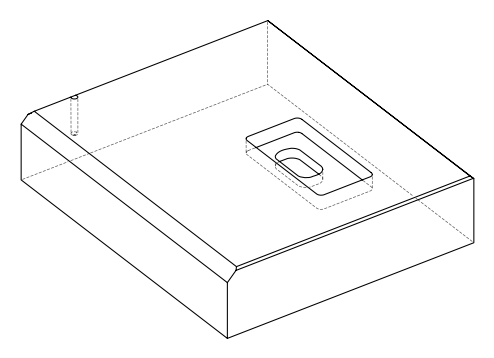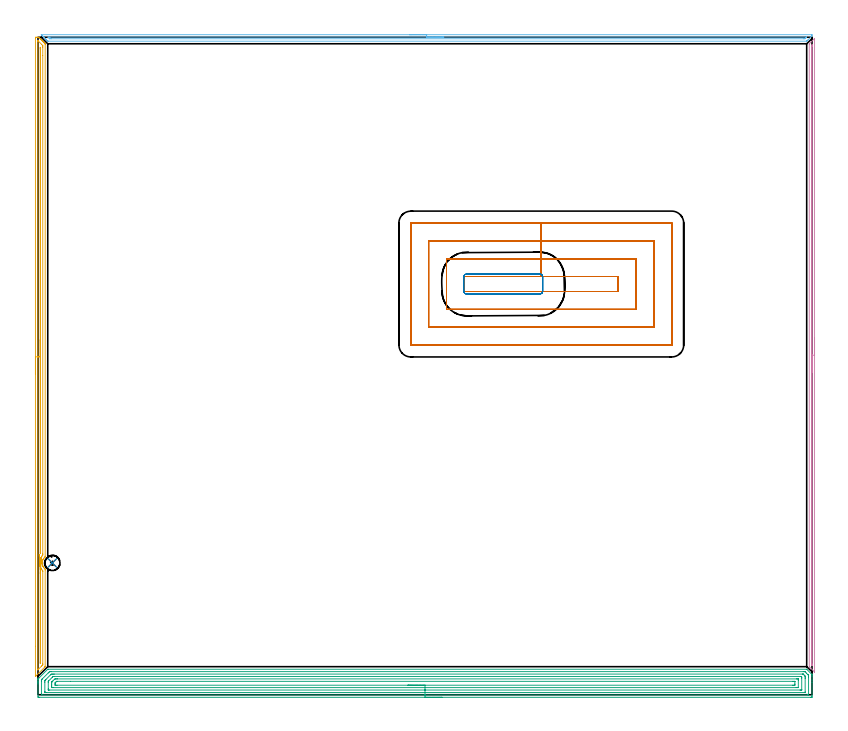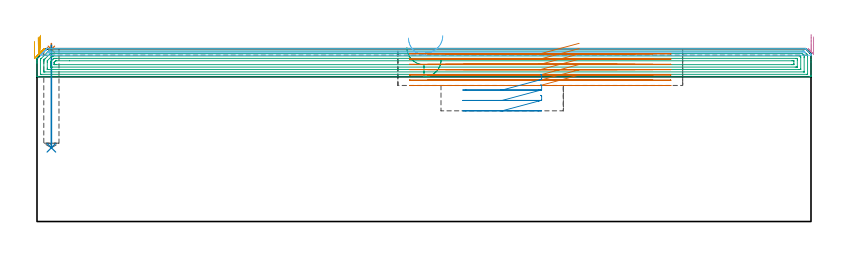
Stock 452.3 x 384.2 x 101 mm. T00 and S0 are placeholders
(PLAN: 8 operations, 4 tool changes, 64.9 min)
(1 SPOT_DRILL | STEP1POCKET | NXT0321_9005460120000 | 0.03 min | 2 mm3)
(2 DRILL_BLIND_HOLE_INTO_CENTER | STEP1POCKET | UGT0301_205 | 0.24 min | 3464 mm3)
(3 AREA_MILL | FG_CHAMFER_SURFACE | UGT0205_001 | 21.96 min | 60825 mm3)
(4 AREA_MILL_1 | FG_CHAMFER_SURFACE_1 | UGT0205_001 | 6.01 min | 1786 mm3)
(5 AREA_MILL_2 | FG_CHAMFER_SURFACE_2 | UGT0205_001 | 9.07 min | 5992 mm3)
(6 AREA_MILL_3 | FG_CHAMFER_SURFACE_3 | UGT0205_001 | 7.31 min | 3214 mm3)
(7 MILL_RECTANGULAR_POCKET | POCKET_RECTANGULAR_STRAIGHT | UGT0201_131 | Follow Part, ap 3.475, ae 75% | 19.2 min | 303977 mm3)
(8 MILL_RECTANGULAR_POCKET_1 | POCKET_RECTANGULAR_STRAIGHT_1 | UGT0201_109 | Follow Part, ap 6.35, ae 75% | 1.12 min | 36699 mm3)
(TOOL NXT0321_9005460120000 | NC Spot Drill, 142deg, 12mm, Carbide, Uncoated | D12 PA142 FL30 Z2)
(TOOL UGT0301_205 | Twist Drill 8.9 mm | D8.9 PA118 FL78 Z2)
(TOOL UGT0205_001 | Chamfer Mill 20 x 3 x 45 deg. | D20 FL50 Z2)
(TOOL UGT0201_131 | Carbide End Mill 13.9 | D13.9 FL30 Z4)
(TOOL UGT0201_109 | End Mill 25.4 mm | D25.4 FL25 Z2)
(OP 1 SPOT_DRILL)
G17 G21 G94 G90
T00 M6
G54
G17 G0 G90 X8.4 Y77. S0 M3
G43 Z111. H0
G94 G81 G98 Z100.617 F250. R104.
G80
M5
M2
(OP 2 DRILL_BLIND_HOLE_INTO_CENTER)
G17 G21 G94 G90
T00 M6
G54
G17 G0 G90 X8.4 Y77. S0 M3
G43 Z111. H0
G94 G81 G98 Z43.1 F250. R103.
G80
M5
M2
(OP 3 AREA_MILL)
G17 G21 G94 G90
T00 M6
G54
G17 G0 G90 X236.15 Y-1.5 S1061 M3
G43 Z111. H0
Z94.6
G94 G1 X236.112 Z93.728 F250.
X235.998 Z92.863
X235.809 Z92.012
X235.547 Z91.18
X235.213 Z90.374
X234.81 Z89.6
X234.342 Z88.864
X233.81 Z88.172
X233.221 Z87.529
X232.578 Z86.94
X231.886 Z86.408
X231.15 Z85.94
X230.376 Z85.537
X229.57 Z85.203
X228.738 Z84.941
X227.886 Z84.752
X227.022 Z84.638
X226.15 Z84.6
X0.616
X0.331 Y-1.497 Z84.602
X0.01 Y-1.492 Z84.606
X0. Y-1.166 Z84.931
Y6.254 Z92.348
Y6.808 Z92.905
Y7.146 Z93.242
Y7.701 Z93.797
Y8.039 Z94.134
Y9.14 Z95.239
X0.001 Y9.155 Z95.254
X0.004 Y9.193 Z95.29
X0.021 Y9.221 Z95.319
X0.177 Y9.378 Z95.475
X0.318 Y9.519 Z95.617
X0.598 Y9.798 Z95.898
X5.573 Y14.773 Z100.872
X5.694 Y14.894 Z100.992
X5.975 Y14.9 Z101.
X449.004
X449.194 Y14.899 Z100.985
X449.315 Y14.786 Z100.884
X452.193 Y11.908 Z98.006
X452.279 Y11.819 Z97.917
X452.299 Y11.791 Z97.888
X452.3 Y11.611 Z97.709
Y11.549 Z97.648
Y10.718 Z96.812
Y8.594 Z94.691
Y7.146 Z93.242
Y-0.612 Z85.485
X452.299 Y-0.889 Z85.208
X452.294 Y-1.493 Z84.605
X452.29 Y-1.495 Z84.602
X451.684 Y-1.5 Z84.6
X226.15
Y-0.086 Z86.014
X2.402
X2.022 Y-0.079 Z86.021
X2.01 Y-0.052 Z86.048
X2.008 Y0.004 Z86.104
X2.001 Y0.405 Z86.505
X2. Y8.039 Z94.139
X2.002 Y8.44 Z94.54
X2.008 Y8.686 Z94.786
X2.01 Y8.746 Z94.846
X2.054 Y8.794 Z94.894
X2.184 Y8.932 Z95.032
X2.292 Y9.042 Z95.142
X2.402 Y9.153 Z95.253
X5.975 Y12.726 Z98.826
X6.311 Y13.06 Z99.16
X6.653 Y13.396 Z99.496
X6.727 Y13.465 Z99.565
X6.753 Y13.479 Z99.579
X6.783 Y13.482 Z99.582
X6.868 Y13.484 Z99.584
X7.672 Y13.486 Z99.586
X447.218 Y13.485 Z99.585
X448.026 Y13.481 Z99.581
X448.111 Y13.479 Z99.579
X448.177 Y13.462 Z99.562
X448.246 Y13.396 Z99.496
X449.004 Y12.646 Z98.746
X449.147 Y12.503 Z98.603
X449.898 Y11.753 Z97.853
X450.038 Y11.611 Z97.711
X450.177 Y11.466 Z97.566
X450.267 Y11.371 Z97.471
X450.29 Y11.308 Z97.408
X450.296 Y11.212 Z97.312
X450.299 Y10.718 Z96.818
X450.3 Y10.316 Z96.416
X450.299 Y0.004 Z86.104
X450.297 Y-0.047 Z86.053
X450.294 Y-0.071 Z86.029
X450.292 Y-0.078 Z86.022
X450.255 Y-0.08 Z86.02
X450.077 Y-0.084 Z86.016
X449.987 Y-0.086 Z86.014
X449.898
X226.15
Y1.328 Z87.428
X4.65 Y1.329 Z87.429
X4.189 Y1.331 Z87.431
X4.036 Y1.334 Z87.434
X4.017 Y1.335 Z87.435
X4.01 Y1.375 Z87.475
X4.005 Y1.475 Z87.575
X4.002 Y1.601 Z87.701
X4. Y1.789 Z87.889
Y1.978 Z88.078
Y7.335 Z93.435
X4.002 Y8.039 Z94.139
X4.004 Y8.224 Z94.324
X4.01 Y8.289 Z94.389
X4.047 Y8.336 Z94.436
X4.189 Y8.487 Z94.587
X4.41 Y8.711 Z94.811
X4.631 Y8.932 Z95.032
X7.311 Y11.611 Z97.711
X7.537 Y11.835 Z97.935
X7.762 Y12.055 Z98.155
X8.201 Y12.065 Z98.165
X8.655 Y12.069 Z98.169
X9.087 Y12.071 Z98.171
X9.548
X446.758
X446.987 Y12.068 Z98.168
X447.101 Y12.064 Z98.164
X447.126 Y12.062 Z98.162
X447.16 Y12.034 Z98.134
X447.218 Y11.981 Z98.081
X447.589 Y11.611 Z97.711
X448.111 Y11.085 Z97.185
X448.287 Y10.901 Z97.001
X448.294 Y10.718 Z96.818
X448.298 Y10.531 Z96.631
X448.3 Y9.825 Z95.925
Y9.636 Z95.736
Y1.601 Z87.701
X448.297 Y1.412 Z87.512
X448.293 Y1.359 Z87.459
X448.289 Y1.334 Z87.434
X448.282 Y1.333 Z87.433
X448.226 Y1.33 Z87.43
X448.111 Y1.329 Z87.429
X226.15 Y1.328 Z87.428
Y2.743 Z88.843
X6.808
X6.032 Y2.748 Z88.848
X6.015 Y2.749 Z88.849
X6.01 Y2.763 Z88.863
X6.005 Y2.814 Z88.914
X6.002 Y2.919 Z89.019
X6. Y3.13 Z89.23
Y3.55 Z89.65
Y7.122 Z93.222
Y7.146 Z93.246
X6.004 Y7.58 Z93.68
X6.008 Y7.797 Z93.897
X6.01 Y7.85 Z93.95
X6.034 Y7.878 Z93.978
X6.083 Y7.931 Z94.031
X6.189 Y8.039 Z94.139
X8.315 Y10.165 Z96.265
X8.655 Y10.502 Z96.602
X8.767 Y10.606 Z96.706
X8.824 Y10.65 Z96.75
X8.924 Y10.653 Z96.753
X9.132 Y10.655 Z96.755
X9.548 Y10.657 Z96.757
X9.609
X445.492
X445.88 Y10.653 Z96.753
X446.07 Y10.65 Z96.75
X446.177 Y10.562 Z96.662
X446.272 Y10.468 Z96.568
X446.29 Y10.27 Z96.37
X446.3 Y9.85 Z95.95
Y9.825 Z95.925
Y3.141 Z89.241
X446.298 Y2.924 Z89.024
X446.294 Y2.816 Z88.916
X446.29 Y2.763 Z88.863
X446.284 Y2.749 Z88.849
X446.259 Y2.748 Z88.848
X445.432 Y2.743 Z88.843
X445.371
X226.15
Y4.157 Z90.257
X8.966
X8.655 Y4.158 Z90.258
X8.068 Y4.161 Z90.261
X8.025 Y4.164 Z90.264
X8.01 Y4.174 Z90.274
X8.004 Y4.226 Z90.326
X8.002 Y4.468 Z90.568
X8. Y5.122 Z91.222
Y6.015 Z92.115
Y6.908 Z93.008
X8.003 Y7.146 Z93.246
X8.007 Y7.31 Z93.41
X8.01 Y7.39 Z93.49
X8.056 Y7.446 Z93.546
X8.203 Y7.598 Z93.698
X8.637 Y8.039 Z94.139
X9.53 Y8.932 Z95.032
X9.548 Y8.95 Z95.05
X9.845 Y9.235 Z95.335
X10.134 Y9.239 Z95.339
X10.441 Y9.241 Z95.341
X11.023 Y9.243 Z95.343
X11.334
X443.334
X443.645 Y9.242 Z95.342
X444.232 Y9.238 Z95.338
X444.275 Y9.236 Z95.336
X444.29 Y9.226 Z95.326
X444.296 Y9.174 Z95.274
X444.298 Y8.932 Z95.032
X444.3 Y8.278 Z94.378
X444.299 Y4.304 Z90.404
X444.297 Y4.223 Z90.323
X444.294 Y4.182 Z90.282
X444.291 Y4.167 Z90.267
X444.266 Y4.164 Z90.264
X443.954 Y4.159 Z90.259
X443.645 Y4.158 Z90.258
X443.063 Y4.157 Z90.257
X226.15
Y5.571 Z91.671
X11.124
X10.441 Y5.572 Z91.672
X10.228 Y5.574 Z91.674
X10.074 Y5.578 Z91.678
X10.01 Y5.583 Z91.683
X10.007 Y5.621 Z91.721
X10.002 Y5.8 Z91.9
X10.001 Y6.254 Z92.354
X10.003 Y6.691 Z92.791
X10.01 Y6.92 Z93.02
X10.027 Y6.967 Z93.067
X10.07 Y7.015 Z93.115
X10.196 Y7.146 Z93.246
X10.318 Y7.27 Z93.37
X10.441 Y7.393 Z93.493
X10.766 Y7.714 Z93.814
X10.851 Y7.795 Z93.895
X10.875 Y7.816 Z93.916
X10.909 Y7.822 Z93.922
X10.993 Y7.824 Z93.924
X11.334 Y7.828 Z93.928
X18.93 Y7.829 Z93.929
X441.176
X441.859 Y7.828 Z93.928
X442.072 Y7.826 Z93.926
X442.226 Y7.822 Z93.922
X442.29 Y7.816 Z93.916
X442.293 Y7.779 Z93.879
X442.298 Y7.6 Z93.7
X442.299 Y6.254 Z92.354
X442.297 Y5.816 Z91.916
X442.29 Y5.666 Z91.766
X442.277 Y5.578 Z91.678
X442.2 Y5.576 Z91.676
X441.859 Y5.572 Z91.672
X441.648 Y5.571 Z91.671
X440.966
X226.15
X225.278 Z91.709
X224.414 Z91.823
X223.562 Z92.012
X222.73 Z92.274
X221.924 Z92.608
X221.15 Z93.011
X220.414 Z93.48
X219.722 Z94.011
X219.079 Z94.6
X218.49 Z95.243
X217.958 Z95.935
X217.49 Z96.671
X217.087 Z97.445
X216.753 Z98.251
X216.491 Z99.083
X216.302 Z99.935
X216.188 Z100.8
X216.15 Z101.671
G0 Z111.
M5
M2
(OP 4 AREA_MILL_1)
G17 G21 G94 G90
T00 M6
G54
G17 G0 G90 X453.8 Y208.4 S1061 M3
G43 Z111. H0
Z107.9
G94 G1 Y208.362 Z107.028 F250.
Y208.248 Z106.164
Y208.059 Z105.312
Y207.797 Z104.48
Y207.463 Z103.674
Y207.06 Z102.9
Y206.592 Z102.164
Y206.06 Z101.472
Y205.471 Z100.829
Y204.828 Z100.24
Y204.136 Z99.708
Y203.4 Z99.24
Y202.626 Z98.837
Y201.82 Z98.503
Y200.988 Z98.241
Y200.137 Z98.052
Y199.272 Z97.938
Y198.4 Z97.9
X453.799 Y13.408 Z97.899
X453.798 Y13.373 Z97.898
X453.794 Y13.346 Z97.899
X453.79 Y13.318 Z97.902
X453.706 Y13.391 Z97.989
X453.594 Y13.505 Z98.104
X450.949 Y16.151 Z100.75
X450.768 Y16.335 Z100.929
X450.703 Y16.405 Z100.989
X450.7 Y16.599 Z101.
Y380.201
X450.703 Y380.395 Z100.989
X450.769 Y380.47 Z100.928
X450.948 Y380.648 Z100.752
X453.654 Y383.355 Z98.044
X453.707 Y383.409 Z97.989
X453.79 Y383.482 Z97.902
X453.794 Y383.454 Z97.899
X453.798 Y383.427 Z97.898
X453.799 Y383.392 Z97.899
X453.8 Y383.343
Y198.4 Z97.9
X452.386 Z99.314
X452.385 Y17.799 Z99.315
X452.384 Y17.492 Z99.316
X452.38 Y17.213 Z99.32
X452.379 Y17.184 Z99.321
X452.345 Y17.215 Z99.355
X452.253 Y17.305 Z99.447
X452.16 Y17.402 Z99.54
X452.121 Y17.45 Z99.579
X452.12 Y17.492 Z99.58
X452.116 Y17.772 Z99.584
X452.115 Y18.078 Z99.585
X452.114 Y18.385 Z99.586
X452.115 Y378.695 Z99.585
X452.117 Y378.999 Z99.583
X452.121 Y379.308 Z99.579
X452.13 Y379.368 Z99.57
X452.158 Y379.402 Z99.542
X452.189 Y379.435 Z99.511
X452.38 Y379.621 Z99.32
X452.381 Z99.319
X452.383 Y379.618 Z99.317
X452.385 Y379.308 Z99.315
X452.386 Y379.001 Z99.314
Y198.4
Y197.528 Z99.352
Y196.664 Z99.466
Y195.812 Z99.655
Y194.98 Z99.917
Y194.174 Z100.251
Y193.4 Z100.654
Y192.664 Z101.123
Y191.972 Z101.654
Y191.329 Z102.243
Y190.74 Z102.886
Y190.209 Z103.578
Y189.74 Z104.314
Y189.337 Z105.088
Y189.003 Z105.894
Y188.741 Z106.726
Y188.552 Z107.578
Y188.438 Z108.443
Y188.4 Z109.314
G0 Z111.
M5
M2
(OP 5 AREA_MILL_2)
G17 G21 G94 G90
T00 M6
G54
G17 G0 G90 X-1.5 Y187.45 S1061 M3
G43 Z111. H0
Z105.3
G94 G1 Y187.488 Z104.428 F250.
Y187.602 Z103.563
Y187.791 Z102.712
Y188.053 Z101.88
Y188.387 Z101.074
Y188.79 Z100.3
Y189.258 Z99.564
Y189.79 Z98.872
Y190.379 Z98.229
Y191.022 Z97.64
Y191.714 Z97.108
Y192.45 Z96.64
Y193.224 Z96.237
Y194.03 Z95.903
Y194.862 Z95.641
Y195.714 Z95.452
Y196.578 Z95.338
Y197.45 Z95.3
Y383.898
X-1.497 Y384.037 Z95.303
X-1.491 Y384.198 Z95.305
X-1.21 Y384.2 Z95.586
X-0.883 Z95.912
X-0.034 Z96.766
X0.01 Z96.809
X0.394 Z97.192
X0.415 Y384.185 Z97.214
X0.903 Y383.698 Z97.699
X1.01 Y383.59 Z97.809
X1.095 Y383.506 Z97.894
X1.201 Y383.401 Z97.997
X1.307 Y383.293 Z98.107
X1.393 Y383.208 Z98.192
X1.499 Y383.103 Z98.295
X1.605 Y382.995 Z98.405
X1.69 Y382.91 Z98.49
X1.797 Y382.805 Z98.593
X1.903 Y382.697 Z98.702
X1.988 Y382.612 Z98.788
X2.094 Y382.507 Z98.89
X2.2 Y382.4 Z99.
X2.286 Y382.314 Z99.086
X2.392 Y382.21 Z99.188
X2.498 Y382.102 Z99.297
X2.584 Y382.016 Z99.384
X2.69 Y381.912 Z99.486
X2.795 Y381.805 Z99.595
X2.882 Y381.718 Z99.682
X2.988 Y381.614 Z99.784
X3.093 Y381.507 Z99.893
X3.18 Y381.42 Z99.98
X3.285 Y381.316 Z100.081
X3.391 Y381.21 Z100.19
X3.478 Y381.122 Z100.278
X3.583 Y381.019 Z100.379
X3.689 Y380.912 Z100.487
X4.03 Y380.571 Z100.828
X4.07 Y380.53 Z100.867
X4.2 Y380.395 Z100.984
Y380.019 Z101.
Y80.945
Y80.544 Z100.984
X4.067 Y80.423 Z100.863
X4.03 Y80.391 Z100.827
X3.917 Y80.294 Z100.715
X3.592 Y79.959 Z100.389
X3.324 Y79.635 Z100.124
X3.294 Y79.598 Z100.093
X3.285 Y79.585 Z100.084
X3.16 Y79.4 Z99.959
X3.029 Y79.159 Z99.825
X2.988 Y79.085 Z99.785
X2.927 Y78.977 Z99.725
X2.918 Y78.961 Z99.717
X2.724 Y78.506 Z99.522
X2.69 Y78.39 Z99.487
X2.654 Y78.267 Z99.448
X2.592 Y78.061 Z99.388
X2.501 Y77.611 Z99.3
X2.496 Y77.549 Z99.295
X2.484 Y77.374 Z99.276
X2.478 Y77.303 Z99.27
X2.468 Y77.167 Z99.256
X2.466 Y77.151 Z99.259
X2.468 Y76.986 Z99.257
X2.469 Y76.717 Z99.266
X2.5 Y76.481 Z99.29
X2.515 Y76.335 Z99.311
X2.523 Y76.268 Z99.32
X2.574 Y76.035 Z99.369
X2.618 Y75.823 Z99.417
X2.772 Y75.37 Z99.571
X2.817 Y75.273 Z99.613
X2.876 Y75.142 Z99.672
X2.948 Y74.979 Z99.747
X2.97 Y74.928 Z99.77
X3.104 Y74.696 Z99.902
X3.124 Y74.66 Z99.923
X3.249 Y74.47 Z100.049
X3.294 Y74.403 Z100.093
X3.59 Y74.034 Z100.389
X3.876 Y73.749 Z100.676
X4.03 Y73.613 Z100.83
X4.036 Y73.607 Z100.836
X4.196 Y73.456 Z100.989
X4.2 Y72.91 Z101.
Y16.666
X4.194 Y16.394 Z100.992
X4.071 Y16.271 Z100.871
X4.03 Y16.23 Z100.83
X-1.187 Y11.012 Z95.611
X-1.33 Y10.868 Z95.467
X-1.487 Y10.715 Z95.311
X-1.495 Y10.714 Z95.303
X-1.499 Y10.715 Z95.299
X-1.5 Y28.285 Z95.3
Y197.45
X-0.086 Z96.714
X-0.085 Y381.9 Z96.715
X-0.083 Y381.996 Z96.717
X-0.079 Y382.181 Z96.721
X-0.064 Y382.189 Z96.736
X-0.041 Y382.179 Z96.759
X0.01 Y382.133 Z96.81
X0.345 Y381.805 Z97.145
X2.13 Y380.019 Z98.93
X2.69 Y379.452 Z99.49
X2.767 Y379.372 Z99.567
X2.779 Y379.221 Z99.579
X2.783 Y379.126 Z99.583
X2.785 Y379.032 Z99.585
X2.786 Y378.234 Z99.586
Y373.615
Y82.635
X2.785 Y81.838 Z99.585
X2.783 Y81.744 Z99.583
X2.779 Y81.647 Z99.579
X2.773 Y81.603 Z99.573
X2.444 Y81.19 Z99.244
X2.257 Y80.945 Z99.057
X2.075 Y80.667 Z98.875
X1.797 Y80.175 Z98.597
X1.755 Y80.094 Z98.555
X1.736 Y80.052 Z98.536
X1.49 Y79.466 Z98.29
X1.391 Y79.159 Z98.191
X1.279 Y78.784 Z98.079
X1.167 Y78.267 Z97.967
X1.144 Y78.147 Z97.944
X1.127 Y78.043 Z97.927
X1.057 Y77.374 Z97.857
X1.054 Y77.336 Z97.854
X1.052 Y77.3 Z97.852
X1.05 Y77.264 Z97.85
Y77.227
X1.07 Y76.481 Z97.87
X1.075 Y76.395 Z97.875
X1.085 Y76.3 Z97.885
X1.136 Y75.924 Z97.936
X1.197 Y75.588 Z97.997
X1.277 Y75.214 Z98.077
X1.439 Y74.696 Z98.239
X1.532 Y74.429 Z98.332
X1.797 Y73.814 Z98.597
X1.802 Y73.803 Z98.602
X2.132 Y73.245 Z98.932
X2.362 Y72.91 Z99.162
X2.771 Y72.392 Z99.571
X2.779 Y72.304 Z99.579
X2.784 Y72.113 Z99.584
X2.785 Y72.017 Z99.585
X2.786 Y18.356 Z99.586
X2.783 Y17.559 Z99.583
X2.78 Y17.469 Z99.58
X2.777 Y17.439 Z99.577
X2.76 Y17.418 Z99.56
X2.69 Y17.343 Z99.49
X2.353 Y17.003 Z99.153
X2.017 Y16.666 Z98.817
X0.01 Y14.66 Z96.81
X-0.027 Y14.623 Z96.773
X-0.057 Y14.595 Z96.743
X-0.077 Y14.58 Z96.723
X-0.079 Y14.581 Z96.721
X-0.081 Y14.594 Z96.719
X-0.085 Y14.785 Z96.715
X-0.086 Y14.881 Z96.714
Y197.45
X1.328 Z98.128
X1.329 Y377.384 Z98.129
X1.33 Y377.807 Z98.13
X1.334 Y378.234 Z98.134
X1.335 Y378.274 Z98.135
X1.348 Y378.319 Z98.148
X1.364 Y378.234 Z98.164
X1.371 Y377.809 Z98.171
Y377.766
Y83.155
X1.367 Y82.73 Z98.167
X1.365 Y82.688 Z98.165
X1.351 Y82.565 Z98.151
X1.334 Y82.73 Z98.134
X1.332 Y82.774 Z98.132
X1.329 Y83.198 Z98.129
X1.328 Y197.45 Z98.128
Y198.322 Z98.166
Y199.186 Z98.28
Y200.038 Z98.469
Y200.87 Z98.732
Y201.676 Z99.065
Y202.45 Z99.468
Y203.186 Z99.937
Y203.878 Z100.468
Y204.521 Z101.057
Y205.11 Z101.701
Y205.642 Z102.393
Y206.11 Z103.128
Y206.513 Z103.902
Y206.847 Z104.708
Y207.109 Z105.54
Y207.298 Z106.392
Y207.412 Z107.257
Y207.45 Z108.128
G0 Z111.
X0.743 Y81.932
Z107.56
G1 X0.748 Y81.844 Z106.692
X0.758 Y81.681 Z105.835
X0.771 Y81.444 Z104.995
X0.789 Y81.135 Z104.18
X0.811 Y80.756 Z103.394
X0.836 Y80.311 Z102.645
X0.866 Y79.801 Z101.937
X0.898 Y79.233 Z101.276
X0.934 Y78.608 Z100.668
X0.973 Y77.933 Z100.116
X1.014 Y77.213 Z99.626
X1.058 Y76.453 Z99.2
X1.104 Y75.659 Z98.842
X1.151 Y74.836 Z98.555
X1.2 Y73.992 Z98.341
X1.249 Y73.132 Z98.201
X1.299 Y72.264 Z98.137
X1.349 Y71.393 Z98.149
X1.364 Y71.125 Z98.164
X1.371 Y70.7 Z98.171
Y70.657
Y18.662
X1.37 Y18.556 Z98.17
X1.367 Y18.505 Z98.167
X1.365 Y18.482 Z98.165
X1.348 Y18.452 Z98.148
X1.344 Y18.451 Z98.144
X1.335 Y18.452 Z98.135
X1.334 Y18.478 Z98.134
X1.33 Y18.918 Z98.13
X1.328 Y19.345 Z98.128
X1.329 Y70.699 Z98.129
X1.331 Y71.125 Z98.131
X1.333 Y71.167 Z98.133
X1.349 Y71.393 Z98.149
X1.412 Y72.257 Z98.25
X1.474 Y73.109 Z98.426
X1.534 Y73.943 Z98.676
X1.593 Y74.752 Z98.998
X1.649 Y75.53 Z99.389
X1.703 Y76.27 Z99.846
X1.754 Y76.968 Z100.367
X1.801 Y77.619 Z100.947
X1.844 Y78.216 Z101.581
X1.884 Y78.756 Z102.265
X1.918 Y79.234 Z102.994
X1.948 Y79.648 Z103.761
X1.973 Y79.993 Z104.562
X1.993 Y80.267 Z105.39
X2.008 Y80.468 Z106.239
X2.017 Y80.594 Z107.102
X2.021 Y80.645 Z107.973
X2.019 Y80.62 Z108.845
G0 Z111.
M5
M2
(OP 6 AREA_MILL_3)
G17 G21 G94 G90
T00 M6
G54
G17 G0 G90 X217.1 Y385.7 S1061 M3
G43 Z111. H0
Z107.2
G94 G1 X217.138 Z106.329 F250.
X217.252 Z105.464
X217.441 Z104.612
X217.703 Z103.78
X218.037 Z102.974
X218.44 Z102.2
X218.908 Z101.464
X219.44 Z100.772
X220.029 Z100.129
X220.672 Z99.54
X221.364 Z99.009
X222.1 Z98.54
X222.874 Z98.137
X223.68 Z97.803
X224.512 Z97.541
X225.364 Z97.352
X226.228 Z97.238
X227.1 Z97.2
X452.134
X452.188 Y385.698 Z97.202
X452.3 Y385.693 Z97.207
X452.299 Y385.007 Z97.89
X452.282 Y384.982 Z97.917
X451.975 Y384.674 Z98.225
X451.546 Y384.245 Z98.652
X449.901 Y382.6 Z100.297
X449.768 Y382.466 Z100.43
X449.51 Y382.21 Z100.69
X449.453 Y382.152 Z100.747
X449.272 Y381.974 Z100.923
X449.195 Y381.903 Z100.989
X449.008 Y381.9 Z101.
X6.085
X5.697 Y381.905 Z100.991
X5.588 Y382.011 Z100.887
X5.133 Y382.466 Z100.431
X5.076 Y382.523 Z100.376
X4.894 Y382.705 Z100.194
X4.836 Y382.762 Z100.135
X4.781 Y382.819 Z100.08
X4.597 Y383.003 Z99.896
X4.54 Y383.059 Z99.838
X4.485 Y383.114 Z99.785
X4.299 Y383.301 Z99.598
X4.243 Y383.355 Z99.542
X4.19 Y383.409 Z99.49
X4.001 Y383.598 Z99.301
X3.947 Y383.652 Z99.245
X3.895 Y383.705 Z99.194
X3.704 Y383.896 Z99.003
X3.65 Y383.948 Z98.949
X3.599 Y384. Z98.899
X3.406 Y384.194 Z98.705
X3.354 Y384.245 Z98.652
X3.304 Y384.296 Z98.603
X3.108 Y384.491 Z98.408
X3.057 Y384.541 Z98.356
X3.008 Y384.591 Z98.308
X2.811 Y384.789 Z98.11
X2.761 Y384.838 Z98.059
X2.713 Y384.887 Z98.012
X2.513 Y385.086 Z97.813
X2.464 Y385.134 Z97.763
X2.325 Y385.275 Z97.625
X2.215 Y385.384 Z97.515
X2.02 Y385.579 Z97.319
X1.918 Y385.684 Z97.213
X1.917 Y385.694 Z97.203
X1.918 Y385.699 Z97.199
X2.135 Y385.7 Z97.2
X227.1
Y384.286 Z98.614
X448.967 Y384.285 Z98.615
X449.008
X449.049 Y384.283 Z98.617
X449.114 Y384.279 Z98.621
X449.087 Y384.245 Z98.655
X449.05 Y384.203 Z98.697
X449.008 Y384.158 Z98.742
X448.604 Y383.758 Z99.142
X448.193 Y383.355 Z99.545
X448.15 Y383.32 Z99.58
X447.222 Y383.314 Z99.586
X7.871
X7.016 Y383.318 Z99.582
X6.978 Y383.321 Z99.579
X6.707 Y383.355 Z99.545
X6.085 Y383.971 Z98.929
X5.817 Y384.245 Z98.655
X6.05 Y384.279 Z98.621
X6.085 Y384.282 Z98.618
X6.937 Y384.286 Z98.614
X6.978
X227.1
X227.972 Z98.652
X228.836 Z98.766
X229.688 Z98.955
X230.52 Z99.217
X231.326 Z99.551
X232.1 Z99.954
X232.836 Z100.423
X233.528 Z100.954
X234.171 Z101.543
X234.76 Z102.186
X235.292 Z102.879
X235.76 Z103.614
X236.163 Z104.388
X236.497 Z105.194
X236.759 Z106.026
X236.948 Z106.878
X237.062 Z107.743
X237.1 Z108.614
G0 Z111.
M5
M2
(OP 7 MILL_RECTANGULAR_POCKET)
G17 G21 G94 G90
T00 M6
G54
G17 G0 G90 X316.828 Y244.375 S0 M3
G43 Z111.13 H0
Z104.13
G94 G1 X294.1 Z98.04 F250.
X249.125 F500.
Y235.625
X339.075
Y244.375
X294.1
Y254.8
X238.7
Y225.2
X349.5
Y254.8
X294.1
Y265.225
X228.275
Y214.775
X359.925
Y265.225
X294.1
Y275.65
X217.9
X217.87 Y275.652
X217.848 Y275.63
X217.85 Y275.6
Y204.4
X217.848 Y204.37
X217.87 Y204.348
X217.9 Y204.35
X370.3
X370.33 Y204.348
X370.352 Y204.37
X370.35 Y204.4
Y275.6
X370.352 Y275.63
X370.33 Y275.652
X370.3 Y275.65
X294.1
X293.1
G0 X316.828 Y244.375 Z101.04
G1 X294.1 Z94.95 F250.
X249.125 F500.
Y235.625
X339.075
Y244.375
X294.1
Y254.8
X238.7
Y225.2
X349.5
Y254.8
X294.1
Y265.225
X228.275
Y214.775
X359.925
Y265.225
X294.1
Y275.65
X217.9
X217.87 Y275.652
X217.848 Y275.63
X217.85 Y275.6
Y204.4
X217.848 Y204.37
X217.87 Y204.348
X217.9 Y204.35
X370.3
X370.33 Y204.348
X370.352 Y204.37
X370.35 Y204.4
Y275.6
X370.352 Y275.63
X370.33 Y275.652
X370.3 Y275.65
X294.1
X293.1
G0 X316.828 Y244.375 Z97.95
G1 X294.1 Z91.86 F250.
X249.125 F500.
Y235.625
X339.075
Y244.375
X294.1
Y254.8
X238.7
Y225.2
X349.5
Y254.8
X294.1
Y265.225
X228.275
Y214.775
X359.925
Y265.225
X294.1
Y275.65
X217.9
X217.87 Y275.652
X217.848 Y275.63
X217.85 Y275.6
Y204.4
X217.848 Y204.37
X217.87 Y204.348
X217.9 Y204.35
X370.3
X370.33 Y204.348
X370.352 Y204.37
X370.35 Y204.4
Y275.6
X370.352 Y275.63
X370.33 Y275.652
X370.3 Y275.65
X294.1
X293.1
G0 X316.828 Y244.375 Z94.86
G1 X294.1 Z88.77 F250.
X249.125 F500.
Y235.625
X339.075
Y244.375
X294.1
Y254.8
X238.7
Y225.2
X349.5
Y254.8
X294.1
Y265.225
X228.275
Y214.775
X359.925
Y265.225
X294.1
Y275.65
X217.9
X217.87 Y275.652
X217.848 Y275.63
X217.85 Y275.6
Y204.4
X217.848 Y204.37
X217.87 Y204.348
X217.9 Y204.35
X370.3
X370.33 Y204.348
X370.352 Y204.37
X370.35 Y204.4
Y275.6
X370.352 Y275.63
X370.33 Y275.652
X370.3 Y275.65
X294.1
X293.1
G0 X316.828 Y244.375 Z91.77
G1 X294.1 Z85.68 F250.
X249.125 F500.
Y235.625
X339.075
Y244.375
X294.1
Y254.8
X238.7
Y225.2
X349.5
Y254.8
X294.1
Y265.225
X228.275
Y214.775
X359.925
Y265.225
X294.1
Y275.65
X217.9
X217.87 Y275.652
X217.848 Y275.63
X217.85 Y275.6
Y204.4
X217.848 Y204.37
X217.87 Y204.348
X217.9 Y204.35
X370.3
X370.33 Y204.348
X370.352 Y204.37
X370.35 Y204.4
Y275.6
X370.352 Y275.63
X370.33 Y275.652
X370.3 Y275.65
X294.1
X293.1
G0 X316.828 Y244.375 Z88.68
G1 X294.1 Z82.59 F250.
X249.125 F500.
Y235.625
X339.075
Y244.375
X294.1
Y254.8
X238.7
Y225.2
X349.5
Y254.8
X294.1
Y265.225
X228.275
Y214.775
X359.925
Y265.225
X294.1
Y275.65
X217.9
X217.87 Y275.652
X217.848 Y275.63
X217.85 Y275.6
Y204.4
X217.848 Y204.37
X217.87 Y204.348
X217.9 Y204.35
X370.3
X370.33 Y204.348
X370.352 Y204.37
X370.35 Y204.4
Y275.6
X370.352 Y275.63
X370.33 Y275.652
X370.3 Y275.65
X294.1
X293.1
G0 X316.828 Y244.375 Z85.59
G1 X294.1 Z79.5 F250.
X249.125 F500.
Y235.625
X339.075
Y244.375
X294.1
Y254.8
X238.7
Y225.2
X349.5
Y254.8
X294.1
Y265.225
X228.275
Y214.775
X359.925
Y265.225
X294.1
Y275.65
X217.9
X217.87 Y275.652
X217.848 Y275.63
X217.85 Y275.6
Y204.4
X217.848 Y204.37
X217.87 Y204.348
X217.9 Y204.35
X370.3
X370.33 Y204.348
X370.352 Y204.37
X370.35 Y204.4
Y275.6
X370.352 Y275.63
X370.33 Y275.652
X370.3 Y275.65
X294.1
X293.1
G0 Z111.13
M5
M2
(OP 8 MILL_RECTANGULAR_POCKET_1)
G17 G21 G94 G90
T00 M6
G54
G17 G0 G90 X294.257 Y234.517 S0 M3
G43 Z111.13 H0
Z85.915
G94 G1 X294.499 Y234.76 Z85.823 F250.
X294.7 Y235.065 Z85.725
X294.836 Y235.405 Z85.627
X294.9 Y235.766 Z85.529
Y244.234 Z83.26
X294.836 Y244.595 Z83.162
X294.7 Y244.935 Z83.064
X294.499 Y245.24 Z82.965
X294.24 Y245.499 Z82.867
X293.935 Y245.7 Z82.769
X293.595 Y245.836 Z82.671
X293.234 Y245.9 Z82.573
X293.1 Z82.537
X271.85 Z76.843
X250.6 F500.
G3 X248.8 Y244.1 R1.8
G1 Y235.9
G3 X250.6 Y234.1 R1.8
G1 X293.1
G3 X294.9 Y235.9 R1.8
G1 Y244.1
G3 X293.1 Y245.9 R1.8
G1 X271.85
X270.85
G0 X294.257 Y234.517 Z79.843
G1 X294.499 Y234.76 Z79.751 F250.
X294.7 Y235.065 Z79.653
X294.836 Y235.405 Z79.555
X294.9 Y235.766 Z79.457
Y244.234 Z77.188
X294.836 Y244.595 Z77.09
X294.7 Y244.935 Z76.992
X294.499 Y245.24 Z76.894
X294.24 Y245.499 Z76.796
X293.935 Y245.7 Z76.698
X293.595 Y245.836 Z76.6
X293.234 Y245.9 Z76.502
X293.1 Z76.466
X271.85 Z70.772
X250.6 F500.
G3 X248.8 Y244.1 R1.8
G1 Y235.9
G3 X250.6 Y234.1 R1.8
G1 X293.1
G3 X294.9 Y235.9 R1.8
G1 Y244.1
G3 X293.1 Y245.9 R1.8
G1 X271.85
X270.85
G0 X294.257 Y234.517 Z73.772
G1 X294.499 Y234.76 Z73.68 F250.
X294.7 Y235.065 Z73.582
X294.836 Y235.405 Z73.484
X294.9 Y235.766 Z73.386
Y244.234 Z71.116
X294.836 Y244.595 Z71.018
X294.7 Y244.935 Z70.92
X294.499 Y245.24 Z70.822
X294.24 Y245.499 Z70.724
X293.935 Y245.7 Z70.626
X293.595 Y245.836 Z70.528
X293.234 Y245.9 Z70.43
X293.1 Z70.394
X271.85 Z64.7
X250.6 F500.
G3 X248.8 Y244.1 R1.8
G1 Y235.9
G3 X250.6 Y234.1 R1.8
G1 X293.1
G3 X294.9 Y235.9 R1.8
G1 Y244.1
G3 X293.1 Y245.9 R1.8
G1 X271.85
X270.85
G0 Z111.13
M5
M2
